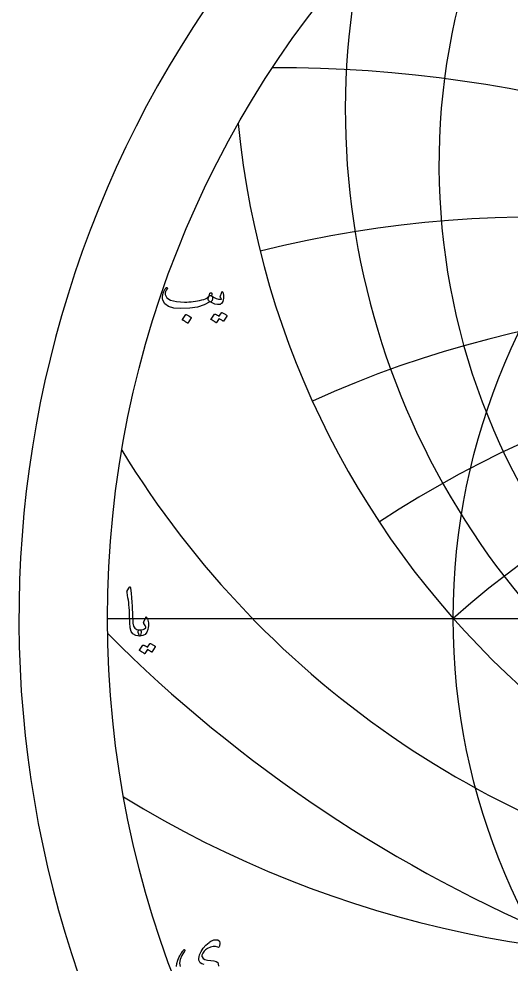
# Model space of a CAD drawing. Header units: millimetres. Extents: x -71 to 71, y -71 to 73.
# Drawn here: x -70.8 to -38.8, y -22.4 to 38.9 of the extents above; entities that cross this region are included whole.
import ezdxf

# ---------------------------------------------------------------- set-up
doc = ezdxf.new("R2010")
doc.units = ezdxf.units.MM
for name, color, linetype in [('CUT_OUTER', 1, 'Continuous'), ('ENGRAVE', 7, 'Continuous'), ('ENGRAVE_FINE', 8, 'Continuous'), ('TEXT', 5, 'Continuous')]:
    doc.layers.add(name, color=color, linetype=linetype)

msp = doc.modelspace()

# ---------------------------------------------------------------- linework, layer by layer
at = {"layer": 'CUT_OUTER'}
msp.add_arc((-0.0002, -0.0002), 70.7624, 143.437284, 87.803, dxfattribs=at)
at = {"layer": 'ENGRAVE'}
msp.add_lwpolyline([(-65, 0), (65, 0)], dxfattribs=at)
for radius in [65, 42.5483]:
    msp.add_circle((0, 0), radius, dxfattribs=at)
for centre, radius, start, end in [((0, 29.433), 43.4771, 144.986912, 35.013088), ((0, 32.9966), 49.557, 167.993483, 12.006517), ((0, 37.5995), 56.781, 185.547844, 354.452156), ((0, -48.1485), 64.2545, 48.533333, 131.466667), ((0, -48.1485), 64.2545, 48.533333, 131.466667), ((-11.5176, 42.9844), 61.5685, 211.387481, 260.727286), ((-27.5022, 47.6351), 69.5402, 238.381071, 277.852915)]:
    msp.add_arc(centre, radius, start, end, dxfattribs=at)
at = {"layer": 'ENGRAVE_FINE'}
for centre, radius, start, end in [((-76.5755, -48.1485), 99.9622, 18.636572, 71.683604), ((-76.5755, -48.1485), 99.9622, 18.636572, 71.683604), ((-53.9159, -48.1485), 83.8783, 23.743645, 90.26209), ((-53.9159, -48.1485), 83.8783, 23.743645, 90.26209), ((-37.0973, -48.1485), 74.1947, 29.178418, 104.031848), ((-37.0973, -48.1485), 74.1947, 29.178418, 104.031848), ((-23.3867, -48.1485), 68.3782, 35.038223, 114.450412), ((-23.3867, -48.1485), 68.3782, 35.038223, 114.450412), ((-11.3298, -48.1485), 65.2457, 41.441304, 123.505021), ((-11.3298, -48.1485), 65.2457, 41.441304, 123.505021), ((0, 63.9866), 91.9001, 224.991814, 315.008186)]:
    msp.add_arc(centre, radius, start, end, dxfattribs=at)
at = {"layer": 'TEXT'}
for points in [[(-58.2606, 20.9342), (-58.2563, 20.932), (-58.2523, 20.9298), (-58.2486, 20.9276), (-58.2452, 20.9254), (-58.2417, 20.9229), (-58.238, 20.9199), (-58.234, 20.9163), (-58.2298, 20.9122), (-58.1943, 20.8704), (-58.1803, 20.811), (-58.1877, 20.734), (-58.2166, 20.6394), (-58.2432, 20.5819), (-58.2705, 20.5459), (-58.2982, 20.5313), (-58.3266, 20.5382), (-58.3409, 20.5451), (-58.353, 20.5481), (-58.3629, 20.5473), (-58.3706, 20.5426), (-58.7314, 20.3451), (-59.1626, 20.206), (-59.6642, 20.1251), (-60.2362, 20.1026), (-60.6987, 20.1422), (-61.048, 20.2478), (-61.2839, 20.4194), (-61.4066, 20.657), (-61.4255, 20.7692), (-61.4297, 20.8814), (-61.4189, 20.9936), (-61.3934, 21.1058), (-61.3584, 21.2051), (-61.3153, 21.2961), (-61.2638, 21.3789), (-61.2042, 21.4534), (-61.1929, 21.4627), (-61.1811, 21.4688), (-61.1687, 21.4715), (-61.1558, 21.471), (-61.1437, 21.4658), (-61.1338, 21.4589), (-61.1261, 21.4504), (-61.1206, 21.4402), (-61.1181, 21.4303), (-61.1195, 21.4182), (-61.1247, 21.4039), (-61.1338, 21.3874), (-61.1976, 21.2939), (-61.2394, 21.2026), (-61.2592, 21.1135), (-61.257, 21.0266), (-61.1525, 20.8088), (-60.9094, 20.6526), (-60.5277, 20.558), (-60.0074, 20.525), (-59.8645, 20.5272), (-59.7219, 20.5338), (-59.5796, 20.5448), (-59.4376, 20.5602), (-59.2966, 20.58), (-59.1576, 20.6042), (-59.0205, 20.6328), (-58.8854, 20.6658), (-58.7542, 20.7032), (-58.6467, 20.7406), (-58.5628, 20.778), (-58.5026, 20.8154), (-58.4793, 20.8352), (-58.458, 20.8594), (-58.4386, 20.888), (-58.4212, 20.921), (-58.4048, 20.9578), (-58.3887, 20.998), (-58.3729, 21.0414), (-58.3574, 21.0882), (-58.3513, 21.1025), (-58.342, 21.1146), (-58.3293, 21.1245), (-58.3134, 21.1322), (-58.2963, 21.1363), (-58.2804, 21.1355), (-58.2655, 21.1297), (-58.2518, 21.119), (-58.2408, 21.1041), (-58.2342, 21.086), (-58.232, 21.0645), (-58.2342, 21.0398)], [(-58.3926, 20.5822), (-58.4404, 20.6276), (-58.4652, 20.6845), (-58.4668, 20.753), (-58.4454, 20.833), (-58.3989, 20.9048), (-58.3563, 20.9485), (-58.3175, 20.9642), (-58.2826, 20.9518), (-58.1176, 20.8426), (-57.9526, 20.7659), (-57.7876, 20.7216), (-57.6226, 20.7098), (-57.6168, 20.7109), (-57.6127, 20.7142), (-57.6102, 20.7197), (-57.6094, 20.7274), (-57.6135, 20.742), (-57.6259, 20.7637), (-57.6465, 20.7926), (-57.6754, 20.8286), (-57.6809, 20.8396), (-57.6842, 20.8506), (-57.6853, 20.8616), (-57.6842, 20.8726), (-57.5786, 21.1762), (-57.5736, 21.1877), (-57.5676, 21.196), (-57.5604, 21.2009), (-57.5522, 21.2026), (-57.5439, 21.2012), (-57.5368, 21.1971), (-57.5307, 21.1902), (-57.5258, 21.1806), (-57.4928, 21.0819), (-57.473, 20.9837), (-57.4664, 20.8861), (-57.473, 20.789), (-57.4944, 20.6683), (-57.5236, 20.5701), (-57.5604, 20.4945), (-57.605, 20.4414), (-57.6388, 20.4122), (-57.6699, 20.3908), (-57.6982, 20.377), (-57.7238, 20.371), (-57.8712, 20.3677), (-58.0318, 20.4018), (-58.2056, 20.4733), (-58.3926, 20.5822)], [(-59.9282, 19.711), (-59.9227, 19.7165), (-59.915, 19.7198), (-59.9051, 19.7209), (-59.893, 19.7198), (-59.8074, 19.6851), (-59.7269, 19.6428), (-59.6512, 19.5927), (-59.5806, 19.535), (-59.5737, 19.5262), (-59.5707, 19.5174), (-59.5715, 19.5086), (-59.5762, 19.4998), (-59.783, 19.1654), (-59.7907, 19.1574), (-59.8006, 19.1555), (-59.8127, 19.1596), (-59.827, 19.1698), (-59.8393, 19.1786), (-59.8589, 19.1918), (-59.8855, 19.2094), (-59.9194, 19.2314), (-59.9609, 19.2578), (-60.0107, 19.2886), (-60.0687, 19.3238), (-60.135, 19.3634), (-60.1438, 19.37), (-60.1482, 19.3766), (-60.1482, 19.3832), (-60.1438, 19.3898)], [(-57.6094, 19.8342), (-57.6039, 19.8397), (-57.5962, 19.843), (-57.5863, 19.8441), (-57.5742, 19.843), (-57.5308, 19.8268), (-57.4889, 19.8089), (-57.4483, 19.7894), (-57.4092, 19.7682), (-57.3711, 19.7451), (-57.3338, 19.7198), (-57.2974, 19.6923), (-57.2618, 19.6626), (-57.2549, 19.6535), (-57.2519, 19.6439), (-57.2527, 19.6337), (-57.2574, 19.623), (-57.4686, 19.2886), (-57.4743, 19.2842), (-57.4829, 19.2842), (-57.4941, 19.2886), (-57.5082, 19.2974), (-57.5178, 19.3055), (-57.5335, 19.3166), (-57.5552, 19.3308), (-57.583, 19.348), (-57.6171, 19.3685), (-57.6578, 19.3925), (-57.7051, 19.4202), (-57.759, 19.4514), (-57.9262, 19.1918), (-57.9339, 19.1838), (-57.9438, 19.1819), (-57.9559, 19.186), (-57.9702, 19.1962), (-57.9825, 19.205), (-58.0021, 19.2182), (-58.0287, 19.2358), (-58.0626, 19.2578), (-58.1041, 19.2842), (-58.1539, 19.315), (-58.2119, 19.3502), (-58.2782, 19.3898), (-58.285, 19.3964), (-58.2881, 19.403), (-58.2872, 19.4096), (-58.2826, 19.4162), (-58.067, 19.7374), (-58.0615, 19.7429), (-58.0538, 19.7462), (-58.0439, 19.7473), (-58.0318, 19.7462), (-57.9949, 19.7342), (-57.9592, 19.7203), (-57.9245, 19.7045), (-57.891, 19.6868), (-57.8585, 19.6674), (-57.8272, 19.6466), (-57.7969, 19.6245), (-57.7678, 19.601)], [(-63.5825, 2.0229), (-63.574, 2.0361), (-63.566, 2.0449), (-63.5586, 2.0493), (-63.5517, 2.0493), (-63.5413, 2.0436), (-63.5319, 2.0262), (-63.5237, 1.9974), (-63.5165, 1.9569), (-63.4802, 1.6283), (-63.4505, 1.3244), (-63.4274, 1.0453), (-63.4109, 0.7909), (-63.4004, 0.5734), (-63.3906, 0.3784), (-63.3817, 0.206), (-63.3735, 0.0561), (-63.3665, -0.0712), (-63.3609, -0.176), (-63.3566, -0.2582), (-63.3537, -0.3179), (-63.3147, -0.4966), (-63.2283, -0.6281), (-63.0947, -0.7122), (-62.9137, -0.7491), (-62.8634, -0.7623), (-62.8312, -0.7931), (-62.8172, -0.8415), (-62.8213, -0.9075), (-62.842, -1.0114), (-62.8642, -1.0857), (-62.8882, -1.1302), (-62.9137, -1.1451), (-63.1684, -1.1115), (-63.3559, -1.0109), (-63.4764, -0.8431), (-63.5297, -0.6083), (-63.5381, -0.4959), (-63.5457, -0.3833), (-63.5524, -0.2704), (-63.5583, -0.1573), (-63.5637, -0.0438), (-63.5688, 0.0699), (-63.5736, 0.1839), (-63.5781, 0.2981), (-63.5864, 0.5161), (-63.5979, 0.7123), (-63.6128, 0.8868), (-63.6309, 1.0395), (-63.6524, 1.1862), (-63.6771, 1.3426), (-63.7052, 1.5085), (-63.7365, 1.6841), (-63.7407, 1.7158), (-63.7398, 1.7446), (-63.7341, 1.7708), (-63.7233, 1.7941)], [(-62.6497, -0.2167), (-62.5265, 0.0561), (-62.5084, 0.0861), (-62.4891, 0.0968), (-62.4688, 0.0883), (-62.4473, 0.0605), (-62.4077, -0.0227), (-62.3769, -0.1094), (-62.3549, -0.1998), (-62.3417, -0.2937), (-62.3376, -0.3917), (-62.3428, -0.4944), (-62.3574, -0.6018), (-62.3813, -0.7139), (-62.4542, -0.9025), (-62.5672, -1.0373), (-62.7204, -1.1181), (-62.9137, -1.1451), (-62.936, -1.131), (-62.9588, -1.089), (-62.9822, -1.0188), (-63.0061, -0.9207), (-63.013, -0.8681), (-63.0116, -0.825), (-63.002, -0.7911), (-62.9841, -0.7667), (-62.9698, -0.7573), (-62.9533, -0.7513), (-62.9346, -0.7485), (-62.9137, -0.7491), (-62.7919, -0.7452), (-62.686, -0.7205), (-62.5961, -0.6748), (-62.5221, -0.6083), (-62.5188, -0.603), (-62.5177, -0.5962), (-62.5188, -0.5876), (-62.5221, -0.5775), (-62.5395, -0.5153), (-62.565, -0.4521), (-62.5989, -0.3877), (-62.6409, -0.3223), (-62.6547, -0.2975), (-62.6607, -0.2717), (-62.6591, -0.2447), (-62.6497, -0.2167)], [(-62.2581, -1.6423), (-62.2526, -1.6368), (-62.2449, -1.6335), (-62.235, -1.6324), (-62.2229, -1.6335), (-62.1796, -1.6497), (-62.1377, -1.6676), (-62.0971, -1.6871), (-62.0579, -1.7083), (-62.0199, -1.7314), (-61.9826, -1.7567), (-61.9462, -1.7842), (-61.9105, -1.8139), (-61.9037, -1.8229), (-61.9006, -1.8326), (-61.9015, -1.8427), (-61.9061, -1.8535), (-62.1173, -2.1879), (-62.1231, -2.1923), (-62.1316, -2.1923), (-62.1429, -2.1879), (-62.1569, -2.1791), (-62.1666, -2.171), (-62.1822, -2.1598), (-62.204, -2.1457), (-62.2317, -2.1285), (-62.2658, -2.108), (-62.3065, -2.0839), (-62.3538, -2.0563), (-62.4077, -2.0251), (-62.5749, -2.2847), (-62.5826, -2.2926), (-62.5925, -2.2946), (-62.6046, -2.2904), (-62.6189, -2.2803), (-62.6313, -2.2715), (-62.6508, -2.2583), (-62.6775, -2.2407), (-62.7113, -2.2187), (-62.7529, -2.1923), (-62.8026, -2.1615), (-62.8607, -2.1263), (-62.9269, -2.0867), (-62.9338, -2.0801), (-62.9368, -2.0735), (-62.936, -2.0669), (-62.9313, -2.0603), (-62.7157, -1.7391), (-62.7102, -1.7336), (-62.7025, -1.7303), (-62.6926, -1.7292), (-62.6805, -1.7303), (-62.6437, -1.7422), (-62.6079, -1.7561), (-62.5733, -1.7719), (-62.5397, -1.7897), (-62.5073, -1.8091), (-62.4759, -1.8298), (-62.4457, -1.852), (-62.4165, -1.8755)]]:
    msp.add_lwpolyline(points, close=True, dxfattribs=at)
for points in [[(-58.7344, -22.4707), (-58.8815, -22.4262), (-58.983, -22.3607), (-59.0388, -22.2744), (-59.0647, -22.1729), (-59.0718, -22.0665), (-59.0603, -21.9551), (-59.03, -21.8388), (-58.9318, -21.6103), (-58.7957, -21.3999), (-58.6216, -21.2077), (-58.4096, -21.0336), (-58.3532, -20.9923), (-58.2985, -20.9566), (-58.2454, -20.9263), (-58.194, -20.9016), (-58.1445, -20.8821), (-58.0972, -20.8675), (-58.0521, -20.8579), (-58.0092, -20.8532), (-57.8415, -20.8689), (-57.7386, -20.9423), (-57.7007, -21.0735), (-57.7276, -21.2624), (-57.748, -21.3133), (-57.7738, -21.3427), (-57.8052, -21.3507), (-57.842, -21.3372), (-57.842, -21.3372), (-57.9845, -21.2896), (-58.1434, -21.2877), (-58.3189, -21.3314), (-58.5108, -21.4208), (-58.6326, -21.506), (-58.7341, -21.6078), (-58.8152, -21.726), (-58.876, -21.8608), (-58.8821, -21.8877), (-58.8826, -21.9158), (-58.8777, -21.9449), (-58.8672, -21.9752), (-58.7974, -22.0692), (-58.6802, -22.1402), (-58.5158, -22.188), (-58.304, -22.2128), (-58.095, -22.2351), (-57.9432, -22.2755), (-57.8486, -22.3341), (-57.8112, -22.4108), (-57.8071, -22.5714)], [(-60.5189, -22.5967), (-60.493, -22.402), (-60.4353, -22.1919), (-60.3456, -21.9664), (-60.3144, -21.9037), (-60.2824, -21.8432), (-60.2495, -21.7849), (-60.2158, -21.7288), (-60.181, -21.6746), (-60.1449, -21.6221), (-60.1073, -21.5712), (-60.0684, -21.522), (-60.0475, -21.5016), (-60.0288, -21.4934), (-60.0123, -21.4972), (-59.998, -21.5132), (-59.99, -21.533), (-59.9881, -21.5528), (-59.9922, -21.5726), (-60.0024, -21.5924), (-60.1834, -21.8839), (-60.2906, -22.1468), (-60.3242, -22.3811), (-60.284, -22.5868)]]:
    msp.add_lwpolyline(points, dxfattribs=at)

doc.saveas('drawing.dxf')
